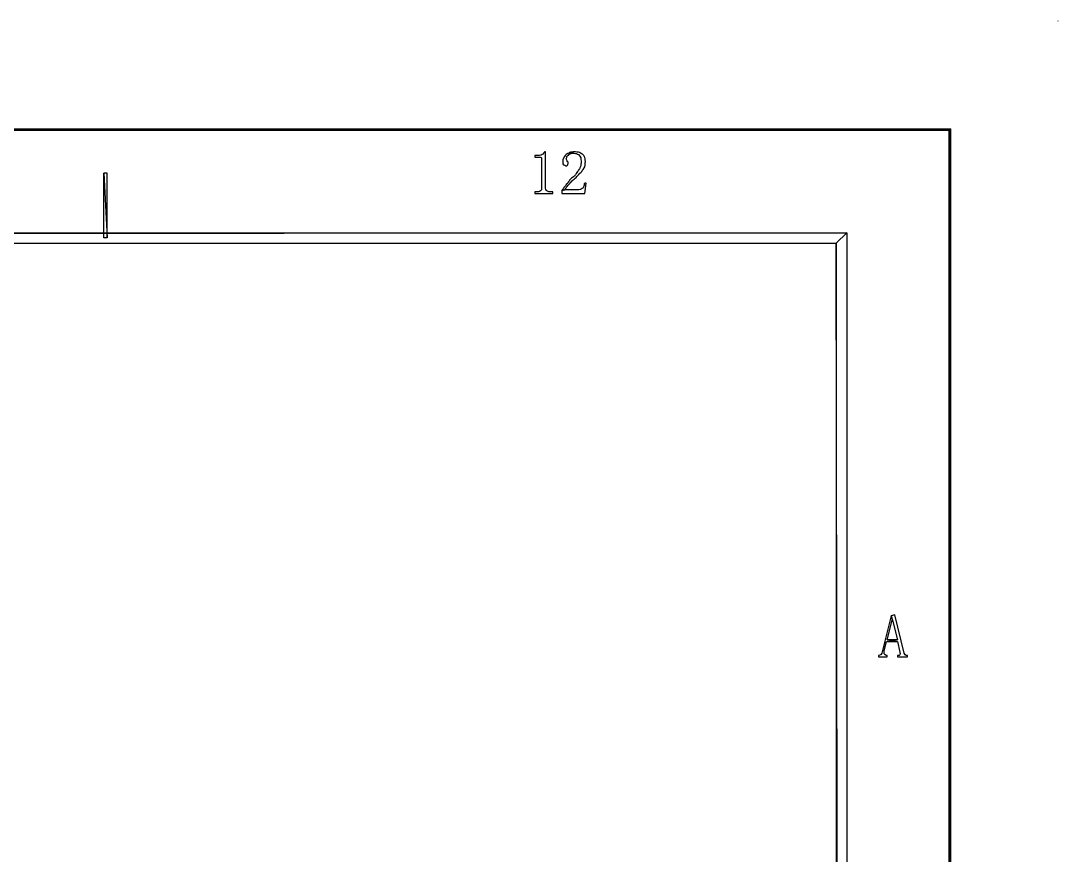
# Model space of a CAD drawing. Extents: x -15.4 to 0.8, y 0.3 to 11.8.
# Drawn here: x -1.33 to 0.454, y 10.375 to 11.809 of the extents above; entities that cross this region are included whole.
import ezdxf

# ---------------------------------------------------------------- set-up
doc = ezdxf.new("R2010")
doc.units = 0
doc.header["$MEASUREMENT"] = 0
doc.linetypes.add('AUSGEZOGEN', pattern=[0])
doc.layers.get('0').update_dxf_attribs({"linetype": 'AUSGEZOGEN'})

msp = doc.modelspace()

# ---------------------------------------------------------------- linework, layer by layer
for points in [[(0.4537, 11.8086), (0.4537, 11.8094)], [(0.2687, 11.6236), (-15.3829, 11.6211), (-15.3829, 11.6211), (-15.3846, 11.6236), (0.2687, 11.6236)], [(0.2662, 11.6211), (0.2687, 11.6236), (0.2687, 11.6236), (-15.3829, 11.6211), (0.2662, 11.6211)], [(0.2687, 0.5669), (0.2662, 11.6211), (0.2662, 11.6211), (0.2687, 11.6236), (0.2687, 0.5669)], [(0.2662, 0.5686), (0.2687, 0.5669), (0.2687, 0.5669), (0.2662, 11.6211), (0.2662, 0.5686)], [(-0.4279, 11.5844), (-0.4296, 11.5844), (-0.4296, 11.5844), (-0.4296, 11.5836), (-0.4296, 11.5836), (-0.4313, 11.5819), (-0.4313, 11.5819), (-0.4321, 11.5802), (-0.4321, 11.5802), (-0.4338, 11.5794), (-0.4338, 11.5794), (-0.4354, 11.5786), (-0.4354, 11.5786), (-0.4379, 11.5777), (-0.4379, 11.5777), (-0.4463, 11.5777), (-0.4463, 11.5777), (-0.4463, 11.5752), (-0.4463, 11.5752), (-0.4371, 11.5752), (-0.4371, 11.5752), (-0.4354, 11.5744), (-0.4354, 11.5744), (-0.4346, 11.5736), (-0.4346, 11.5736), (-0.4346, 11.5186), (-0.4346, 11.5186), (-0.4363, 11.5169), (-0.4363, 11.5169), (-0.4379, 11.5161), (-0.4379, 11.5161), (-0.4396, 11.5152), (-0.4396, 11.5152), (-0.4463, 11.5152), (-0.4463, 11.5152), (-0.4463, 11.5127), (-0.4463, 11.5127), (-0.4154, 11.5127), (-0.4154, 11.5127), (-0.4154, 11.5152), (-0.4154, 11.5152), (-0.4221, 11.5152), (-0.4221, 11.5152), (-0.4254, 11.5169), (-0.4254, 11.5169), (-0.4263, 11.5177), (-0.4263, 11.5177), (-0.4271, 11.5194), (-0.4271, 11.5194), (-0.4279, 11.5219), (-0.4279, 11.5844)], [(-0.3788, 11.5844), (-0.3804, 11.5844), (-0.3804, 11.5844), (-0.3821, 11.5836), (-0.3821, 11.5836), (-0.3846, 11.5836), (-0.3846, 11.5836), (-0.3863, 11.5827), (-0.3863, 11.5827), (-0.3879, 11.5819), (-0.3879, 11.5819), (-0.3788, 11.5819), (-0.3788, 11.5819), (-0.3763, 11.5811), (-0.3763, 11.5811), (-0.3746, 11.5811), (-0.3746, 11.5811), (-0.3729, 11.5802), (-0.3729, 11.5802), (-0.3713, 11.5794), (-0.3713, 11.5794), (-0.3688, 11.5769), (-0.3688, 11.5769), (-0.3671, 11.5736), (-0.3671, 11.5736), (-0.3671, 11.5711), (-0.3671, 11.5711), (-0.3663, 11.5686), (-0.3663, 11.5686), (-0.3663, 11.5644), (-0.3663, 11.5644), (-0.3671, 11.5627), (-0.3671, 11.5627), (-0.3671, 11.5602), (-0.3671, 11.5602), (-0.3688, 11.5569), (-0.3688, 11.5569), (-0.3696, 11.5544), (-0.3696, 11.5544), (-0.3704, 11.5536), (-0.3704, 11.5536), (-0.3713, 11.5519), (-0.3713, 11.5519), (-0.3729, 11.5502), (-0.3729, 11.5502), (-0.3738, 11.5486), (-0.3738, 11.5486), (-0.3754, 11.5469), (-0.3754, 11.5469), (-0.3763, 11.5444), (-0.3763, 11.5444), (-0.3796, 11.5411), (-0.3796, 11.5411), (-0.3813, 11.5402), (-0.3813, 11.5402), (-0.3829, 11.5386), (-0.3829, 11.5386), (-0.3846, 11.5369), (-0.3846, 11.5369), (-0.3863, 11.5352), (-0.3863, 11.5352), (-0.3871, 11.5336), (-0.3871, 11.5336), (-0.3888, 11.5319), (-0.3888, 11.5319), (-0.3896, 11.5302), (-0.3896, 11.5302), (-0.3921, 11.5277), (-0.3921, 11.5277), (-0.3929, 11.5261), (-0.3929, 11.5261), (-0.3946, 11.5244), (-0.3946, 11.5244), (-0.3963, 11.5227), (-0.3963, 11.5227), (-0.3971, 11.5211), (-0.3971, 11.5211), (-0.3988, 11.5194), (-0.3988, 11.5194), (-0.3996, 11.5177), (-0.3996, 11.5177), (-0.3946, 11.5186), (-0.3946, 11.5186), (-0.3938, 11.5202), (-0.3938, 11.5202), (-0.3929, 11.5211), (-0.3929, 11.5211), (-0.3921, 11.5227), (-0.3921, 11.5227), (-0.3904, 11.5244), (-0.3904, 11.5244), (-0.3888, 11.5269), (-0.3888, 11.5269), (-0.3854, 11.5302), (-0.3854, 11.5302), (-0.3846, 11.5319), (-0.3846, 11.5319), (-0.3829, 11.5327), (-0.3829, 11.5327), (-0.3821, 11.5344), (-0.3821, 11.5344), (-0.3804, 11.5361), (-0.3804, 11.5361), (-0.3788, 11.5369), (-0.3788, 11.5369), (-0.3771, 11.5386), (-0.3771, 11.5386), (-0.3754, 11.5402), (-0.3754, 11.5402), (-0.3738, 11.5419), (-0.3738, 11.5419), (-0.3704, 11.5452), (-0.3704, 11.5452), (-0.3688, 11.5477), (-0.3688, 11.5477), (-0.3671, 11.5486), (-0.3671, 11.5486), (-0.3654, 11.5502), (-0.3654, 11.5502), (-0.3646, 11.5519), (-0.3646, 11.5519), (-0.3629, 11.5536), (-0.3629, 11.5536), (-0.3604, 11.5586), (-0.3604, 11.5586), (-0.3596, 11.5611), (-0.3596, 11.5611), (-0.3596, 11.5652), (-0.3596, 11.5652), (-0.3588, 11.5669), (-0.3588, 11.5669), (-0.3588, 11.5677), (-0.3588, 11.5677), (-0.3596, 11.5702), (-0.3596, 11.5702), (-0.3596, 11.5719), (-0.3596, 11.5719), (-0.3604, 11.5744), (-0.3604, 11.5744), (-0.3621, 11.5777), (-0.3621, 11.5777), (-0.3638, 11.5794), (-0.3638, 11.5794), (-0.3646, 11.5802), (-0.3646, 11.5802), (-0.3663, 11.5811), (-0.3663, 11.5811), (-0.3679, 11.5819), (-0.3679, 11.5819), (-0.3696, 11.5827), (-0.3696, 11.5827), (-0.3713, 11.5836), (-0.3713, 11.5836), (-0.3738, 11.5836), (-0.3738, 11.5836), (-0.3763, 11.5844), (-0.3788, 11.5844)], [(-0.3879, 11.5819), (-0.3896, 11.5811), (-0.3896, 11.5811), (-0.3921, 11.5794), (-0.3921, 11.5794), (-0.3938, 11.5777), (-0.3938, 11.5777), (-0.3954, 11.5761), (-0.3954, 11.5761), (-0.3979, 11.5711), (-0.3979, 11.5711), (-0.3979, 11.5636), (-0.3979, 11.5636), (-0.3971, 11.5619), (-0.3971, 11.5619), (-0.3946, 11.5611), (-0.3946, 11.5611), (-0.3929, 11.5602), (-0.3929, 11.5602), (-0.3913, 11.5602), (-0.3913, 11.5602), (-0.3896, 11.5619), (-0.3896, 11.5619), (-0.3888, 11.5644), (-0.3888, 11.5644), (-0.3888, 11.5661), (-0.3888, 11.5661), (-0.3904, 11.5677), (-0.3904, 11.5677), (-0.3904, 11.5686), (-0.3904, 11.5686), (-0.3921, 11.5719), (-0.3921, 11.5719), (-0.3913, 11.5744), (-0.3913, 11.5744), (-0.3913, 11.5761), (-0.3913, 11.5761), (-0.3896, 11.5777), (-0.3896, 11.5777), (-0.3879, 11.5786), (-0.3879, 11.5786), (-0.3879, 11.5794), (-0.3879, 11.5794), (-0.3863, 11.5802), (-0.3863, 11.5802), (-0.3838, 11.5811), (-0.3838, 11.5811), (-0.3821, 11.5819), (-0.3821, 11.5819), (-0.3796, 11.5819), (-0.3879, 11.5819)], [(-1.1813, 11.5477), (-1.1871, 11.5477), (-1.1871, 11.5477), (-1.1813, 11.4361), (-1.1813, 11.5477)], [(-1.1871, 11.5477), (-1.1813, 11.4361), (-1.1813, 11.4361), (-1.1871, 11.4361), (-1.1871, 11.5477)], [(-0.3579, 11.5302), (-0.3604, 11.5302), (-0.3604, 11.5302), (-0.3613, 11.5294), (-0.3613, 11.5294), (-0.3613, 11.5269), (-0.3613, 11.5269), (-0.3621, 11.5252), (-0.3621, 11.5252), (-0.3638, 11.5219), (-0.3638, 11.5219), (-0.3646, 11.5211), (-0.3646, 11.5211), (-0.3663, 11.5202), (-0.3663, 11.5202), (-0.3679, 11.5194), (-0.3679, 11.5194), (-0.3704, 11.5186), (-0.3704, 11.5186), (-0.3946, 11.5186), (-0.3946, 11.5186), (-0.3996, 11.5177), (-0.3996, 11.5177), (-0.3996, 11.5127), (-0.3996, 11.5127), (-0.3604, 11.5127), (-0.3579, 11.5302)], [(0.0904, 11.4452), (-14.9088, 11.4269), (-14.9088, 11.4269), (-14.9279, 11.4452), (0.0904, 11.4452)], [(0.0721, 11.4269), (0.0904, 11.4452), (0.0904, 11.4452), (-14.9088, 11.4269), (0.0721, 11.4269)], [(0.0904, 0.7444), (0.0721, 11.4269), (0.0721, 11.4269), (0.0904, 11.4452), (0.0904, 0.7444)], [(0.0721, 0.7627), (0.0904, 0.7444), (0.0904, 0.7444), (0.0721, 11.4269), (0.0721, 0.7627)], [(0.1662, 10.7869), (0.1504, 10.7227), (0.1504, 10.7227), (0.1487, 10.7194), (0.1487, 10.7194), (0.1479, 10.7194), (0.1479, 10.7194), (0.1454, 10.7186), (0.1454, 10.7186), (0.1446, 10.7186), (0.1446, 10.7186), (0.1446, 10.7161), (0.1446, 10.7161), (0.1596, 10.7161), (0.1596, 10.7161), (0.1596, 10.7186), (0.1596, 10.7186), (0.1579, 10.7186), (0.1579, 10.7186), (0.1562, 10.7194), (0.1562, 10.7194), (0.1546, 10.7211), (0.1546, 10.7211), (0.1546, 10.7269), (0.1546, 10.7269), (0.1587, 10.7427), (0.1587, 10.7427), (0.1771, 10.7427), (0.1771, 10.7427), (0.1596, 10.7452), (0.1596, 10.7452), (0.1679, 10.7794), (0.1679, 10.7794), (0.1687, 10.7794), (0.1662, 10.7869)], [(0.1729, 10.7886), (0.1662, 10.7869), (0.1662, 10.7869), (0.1687, 10.7794), (0.1687, 10.7794), (0.1771, 10.7452), (0.1771, 10.7452), (0.1596, 10.7452), (0.1596, 10.7452), (0.1771, 10.7427), (0.1771, 10.7427), (0.1812, 10.7244), (0.1812, 10.7244), (0.1812, 10.7236), (0.1812, 10.7236), (0.1821, 10.7219), (0.1821, 10.7219), (0.1812, 10.7194), (0.1812, 10.7194), (0.1804, 10.7186), (0.1804, 10.7186), (0.1771, 10.7186), (0.1771, 10.7186), (0.1771, 10.7161), (0.1771, 10.7161), (0.1946, 10.7161), (0.1946, 10.7161), (0.1946, 10.7186), (0.1946, 10.7186), (0.1921, 10.7186), (0.1921, 10.7186), (0.1904, 10.7194), (0.1904, 10.7194), (0.1887, 10.7227), (0.1729, 10.7886)]]:
    msp.add_lwpolyline(points)

doc.saveas('drawing.dxf')
